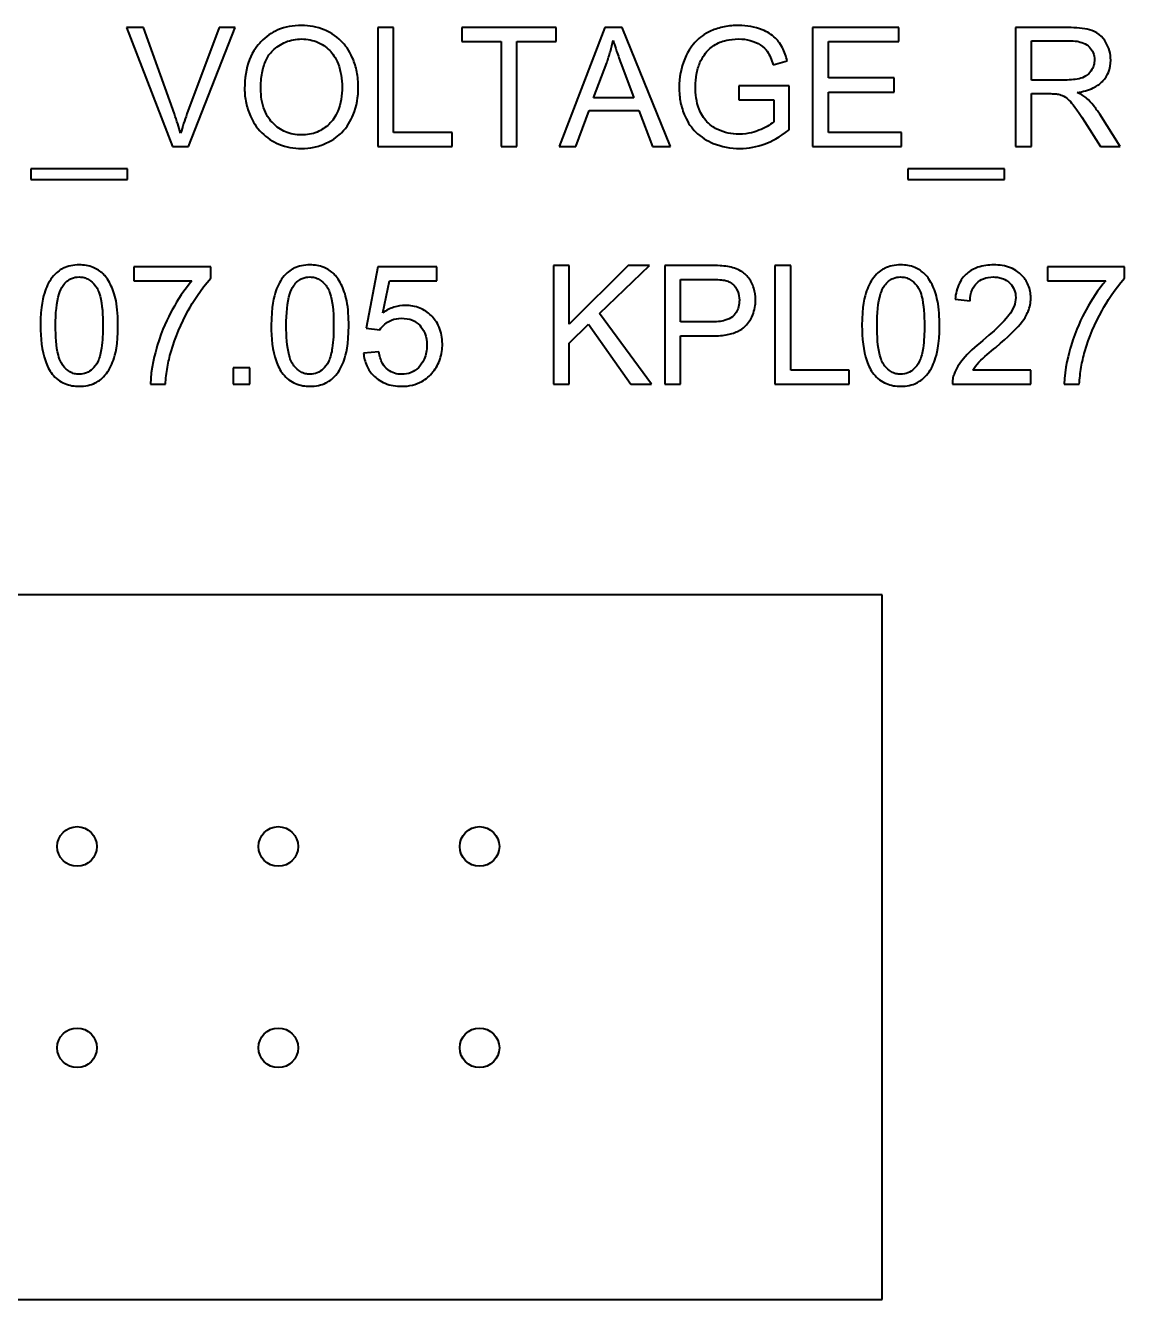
# Model space of a CAD drawing. Header units: millimetres. Extents: x 0 to 5945, y 0 to 4205.
# Drawn here: x 4331.36 to 4345.24, y 2997.53 to 3013.61 of the extents above; entities that cross this region are included whole.
import ezdxf

# ---------------------------------------------------------------- set-up
doc = ezdxf.new("R2010")
doc.units = ezdxf.units.MM
doc.header["$LTSCALE"] = 5
doc.layers.add('가시적인 것(ISO)', color=3, linetype='Continuous', lineweight=40)

msp = doc.modelspace()

# ---------------------------------------------------------------- linework, layer by layer
at = {"layer": '가시적인 것(ISO)'}
for p, q in [((4332.8546, 3013.5796), (4332.6397, 3013.5796)), ((4332.6397, 3013.5796), (4333.2193, 3012.0796)), ((4333.2445, 3012.49), (4332.8546, 3013.5796)), ((4333.8093, 3013.5796), (4333.4034, 3012.49)), ((4333.424, 3012.0796), (4334.0116, 3013.5796)), ((4334.0116, 3013.5796), (4333.8093, 3013.5796)), ((4336.0113, 3013.5796), (4335.8123, 3013.5796)), ((4335.8123, 3013.5796), (4335.8123, 3012.0796)), ((4336.0113, 3012.2568), (4336.0113, 3013.5796)), ((4338.0623, 3013.5796), (4336.8733, 3013.5796)), ((4336.8733, 3013.5796), (4336.8733, 3013.4024)), ((4338.0623, 3013.4024), (4338.0623, 3013.5796)), ((4338.6786, 3013.5796), (4338.1023, 3012.0796)), ((4338.8935, 3013.5796), (4338.6786, 3013.5796)), ((4339.5063, 3012.0796), (4338.8935, 3013.5796)), ((4342.3851, 3013.5796), (4341.299, 3013.5796)), ((4341.299, 3013.5796), (4341.299, 3012.0796)), ((4342.3851, 3013.4024), (4342.3851, 3013.5796)), ((4344.5265, 3013.5796), (4343.8611, 3013.5796)), ((4343.8611, 3013.5796), (4343.8611, 3012.0796)), ((4336.8733, 3013.4024), (4337.3672, 3013.4024)), ((4337.3672, 3013.4024), (4337.3672, 3012.0796)), ((4337.5661, 3012.0796), (4337.5661, 3013.4024)), ((4337.5661, 3013.4024), (4338.0623, 3013.4024)), ((4341.4979, 3012.9439), (4341.4979, 3013.4024)), ((4341.4979, 3013.4024), (4342.3851, 3013.4024)), ((4344.06, 3012.9176), (4344.06, 3013.4138)), ((4344.06, 3013.4138), (4344.5345, 3013.4138)), ((4338.5345, 3012.6947), (4338.7003, 3013.1348)), ((4338.8866, 3013.1108), (4339.0444, 3012.6947)), ((4340.8005, 3013.1108), (4340.9789, 3013.16)), ((4342.3291, 3012.9439), (4341.4979, 3012.9439)), ((4342.3291, 3012.7667), (4342.3291, 3012.9439)), ((4344.4865, 3012.9176), (4344.06, 3012.9176)), ((4341.0017, 3012.8444), (4340.3672, 3012.8444)), ((4340.3672, 3012.8444), (4340.3672, 3012.6672)), ((4341.0017, 3012.2888), (4341.0017, 3012.8444)), ((4341.4979, 3012.2568), (4341.4979, 3012.7667)), ((4341.4979, 3012.7667), (4342.3291, 3012.7667)), ((4344.06, 3012.0796), (4344.06, 3012.7461)), ((4344.06, 3012.7461), (4344.2898, 3012.7461)), ((4339.0444, 3012.6947), (4338.5345, 3012.6947)), ((4340.3672, 3012.6672), (4340.8074, 3012.6672)), ((4340.8074, 3012.6672), (4340.8074, 3012.3894)), ((4338.3127, 3012.0796), (4338.4773, 3012.5335)), ((4338.4773, 3012.5335), (4339.1061, 3012.5335)), ((4339.1061, 3012.5335), (4339.2799, 3012.0796)), ((4345.1816, 3012.0796), (4344.9221, 3012.4877)), ((4336.7498, 3012.2568), (4336.0113, 3012.2568)), ((4336.7498, 3012.0796), (4336.7498, 3012.2568)), ((4342.4194, 3012.2568), (4341.4979, 3012.2568)), ((4342.4194, 3012.0796), (4342.4194, 3012.2568)), ((4344.7346, 3012.3917), (4344.9335, 3012.0796)), ((4333.2193, 3012.0796), (4333.424, 3012.0796)), ((4335.8123, 3012.0796), (4336.7498, 3012.0796)), ((4337.3672, 3012.0796), (4337.5661, 3012.0796)), ((4338.1023, 3012.0796), (4338.3127, 3012.0796)), ((4339.2799, 3012.0796), (4339.5063, 3012.0796)), ((4341.299, 3012.0796), (4342.4194, 3012.0796)), ((4343.8611, 3012.0796), (4344.06, 3012.0796)), ((4344.9335, 3012.0796), (4345.1816, 3012.0796)), ((4332.6545, 3011.796), (4331.4335, 3011.796)), ((4331.4335, 3011.796), (4331.4335, 3011.6634)), ((4332.6545, 3011.6634), (4332.6545, 3011.796)), ((4343.7205, 3011.796), (4342.4994, 3011.796)), ((4342.4994, 3011.796), (4342.4994, 3011.6634)), ((4343.7205, 3011.6634), (4343.7205, 3011.796)), ((4331.4335, 3011.6634), (4332.6545, 3011.6634)), ((4342.4994, 3011.6634), (4343.7205, 3011.6634)), ((4333.7029, 3010.5601), (4332.7323, 3010.5601)), ((4332.7323, 3010.5601), (4332.7323, 3010.3829)), ((4333.7029, 3010.4172), (4333.7029, 3010.5601)), ((4335.81, 3010.5601), (4335.6648, 3009.7896)), ((4336.5555, 3010.5601), (4335.81, 3010.5601)), ((4336.5555, 3010.3841), (4336.5555, 3010.5601)), ((4338.2258, 3010.5796), (4338.0269, 3010.5796)), ((4338.0269, 3010.5796), (4338.0269, 3009.0796)), ((4338.9712, 3010.5796), (4338.2258, 3009.8364)), ((4338.2258, 3009.8364), (4338.2258, 3010.5796)), ((4338.6111, 3009.9713), (4339.2399, 3010.5796)), ((4339.2399, 3010.5796), (4338.9712, 3010.5796)), ((4339.9991, 3010.5796), (4339.4331, 3010.5796)), ((4339.4331, 3010.5796), (4339.4331, 3009.0796)), ((4341.0223, 3010.5796), (4340.8234, 3010.5796)), ((4340.8234, 3010.5796), (4340.8234, 3009.0796)), ((4341.0223, 3009.2568), (4341.0223, 3010.5796)), ((4345.2353, 3010.5601), (4344.2647, 3010.5601)), ((4344.2647, 3010.5601), (4344.2647, 3010.3829)), ((4345.2353, 3010.4172), (4345.2353, 3010.5601)), ((4332.7323, 3010.3829), (4333.4663, 3010.3829)), ((4335.8763, 3009.9816), (4335.9575, 3010.3841)), ((4335.9575, 3010.3841), (4336.5555, 3010.3841)), ((4339.6321, 3009.8662), (4339.6321, 3010.4024)), ((4339.6321, 3010.4024), (4340.0162, 3010.4024)), ((4344.2647, 3010.3829), (4344.9987, 3010.3829)), ((4343.0974, 3010.152), (4343.2872, 3010.1326)), ((4338.2258, 3009.5998), (4338.4716, 3009.8376)), ((4338.4716, 3009.8376), (4339.0055, 3009.0796)), ((4339.2673, 3009.0796), (4338.6111, 3009.9713)), ((4340.0196, 3009.8662), (4339.6321, 3009.8662)), ((4335.6648, 3009.7896), (4335.8375, 3009.7667)), ((4339.6321, 3009.689), (4340.0173, 3009.689)), ((4339.6321, 3009.0796), (4339.6321, 3009.689)), ((4338.2258, 3009.0796), (4338.2258, 3009.5998)), ((4335.8249, 3009.4889), (4335.6317, 3009.4729)), ((4334.1968, 3009.2888), (4333.9876, 3009.2888)), ((4333.9876, 3009.2888), (4333.9876, 3009.0796)), ((4334.1968, 3009.0796), (4334.1968, 3009.2888)), ((4341.7609, 3009.2568), (4341.0223, 3009.2568)), ((4341.7609, 3009.0796), (4341.7609, 3009.2568)), ((4344.0543, 3009.2568), (4343.3192, 3009.2568)), ((4344.0543, 3009.0796), (4344.0543, 3009.2568)), ((4332.9415, 3009.0796), (4333.1313, 3009.0796)), ((4333.9876, 3009.0796), (4334.1968, 3009.0796)), ((4338.0269, 3009.0796), (4338.2258, 3009.0796)), ((4339.0055, 3009.0796), (4339.2673, 3009.0796)), ((4339.4331, 3009.0796), (4339.6321, 3009.0796)), ((4340.8234, 3009.0796), (4341.7609, 3009.0796)), ((4343.0631, 3009.0796), (4344.0543, 3009.0796)), ((4344.4739, 3009.0796), (4344.6637, 3009.0796)), ((4342.1758, 3006.4246), (4316.5218, 3006.4246)), ((4342.1758, 2997.5346), (4342.1758, 3006.4246)), ((4316.5218, 2997.5346), (4342.1758, 2997.5346))]:
    msp.add_line(p, q, dxfattribs=at)
for centre in [(4332.0158, 3003.2496), (4334.5558, 3003.2496), (4337.0958, 3003.2496), (4332.0158, 3000.7096), (4334.5558, 3000.7096), (4337.0958, 3000.7096)]:
    msp.add_circle(centre, 0.2499, dxfattribs=at)
for points, knots in [([(4334.8485, 3013.6059), (4334.796, 3013.6059), (4334.7436, 3013.6015), (4334.6436, 3013.5824), (4334.5965, 3013.5685), (4334.4698, 3013.5144), (4334.3987, 3013.4644), (4334.2961, 3013.3589), (4334.2367, 3013.2878), (4334.147, 3013.0596), (4334.1305, 3012.9339), (4334.1305, 3012.8101)], [-0.19143466, -0.19143466, -0.19143466, -0.19143466, -0.15889809, -0.15889809, -0.12834058, -0.12834058, -0.07348679, -0.07348679, -0.03714084, -0.03714084, 0, 0, 0, 0]), ([(4335.5654, 3012.8273), (4335.5654, 3012.8923), (4335.5599, 3012.9573), (4335.5358, 3013.0811), (4335.5182, 3013.1393), (4335.4493, 3013.2978), (4335.3956, 3013.3628), (4335.2733, 3013.4864), (4335.1867, 3013.5294), (4335.0435, 3013.589), (4334.9474, 3013.6059), (4334.8485, 3013.6059)], [-0.064805132, -0.064805132, -0.064805132, -0.064805132, -0.059813218, -0.059813218, -0.055125454, -0.055125454, -0.046553542, -0.046553542, -0.029657398, -0.029657398, 0, 0, 0, 0]), ([(4340.3661, 3013.6059), (4340.3044, 3013.6059), (4340.2429, 3013.6007), (4340.1258, 3013.5776), (4340.0708, 3013.5607), (4339.9316, 3013.499), (4339.8724, 3013.4527), (4339.7838, 3013.3631), (4339.7311, 3013.2946), (4339.6375, 3013.0706), (4339.6149, 3012.9488), (4339.6149, 3012.8227)], [-0.14721235, -0.14721235, -0.14721235, -0.14721235, -0.12577569, -0.12577569, -0.10570776, -0.10570776, -0.07281635, -0.07281635, -0.03782908, -0.03782908, 0, 0, 0, 0]), ([(4340.9789, 3013.16), (4340.9644, 3013.2165), (4340.9448, 3013.2729), (4340.8855, 3013.3871), (4340.8519, 3013.4248), (4340.7816, 3013.4931), (4340.7244, 3013.5271), (4340.5685, 3013.5903), (4340.4679, 3013.6059), (4340.3661, 3013.6059)], [-0.067842558, -0.067842558, -0.067842558, -0.067842558, -0.059986485, -0.059986485, -0.050508001, -0.050508001, -0.030565171, -0.030565171, 0, 0, 0, 0]), ([(4345.0604, 3013.1703), (4345.0604, 3013.2098), (4345.0556, 3013.2487), (4345.0351, 3013.3243), (4345.0199, 3013.3597), (4344.983, 3013.4213), (4344.9565, 3013.4585), (4344.8732, 3013.5244), (4344.8303, 3013.541), (4344.7176, 3013.573), (4344.6201, 3013.5796), (4344.5265, 3013.5796)], [-0.082554785, -0.082554785, -0.082554785, -0.082554785, -0.067756942, -0.067756942, -0.053186986, -0.053186986, -0.040859191, -0.040859191, -0.028070578, -0.028070578, 0, 0, 0, 0]), ([(4334.3352, 3012.8079), (4334.3352, 3012.875), (4334.3397, 3012.9442), (4334.3618, 3013.0652), (4334.3775, 3013.12), (4334.4227, 3013.2148), (4334.4502, 3013.2552), (4334.5321, 3013.3342), (4334.5875, 3013.3718), (4334.7118, 3013.4235), (4334.7797, 3013.4355), (4334.8497, 3013.4355)], [-0.092052934, -0.092052934, -0.092052934, -0.092052934, -0.071879861, -0.071879861, -0.055129058, -0.055129058, -0.040392514, -0.040392514, -0.020979978, -0.020979978, 0, 0, 0, 0]), ([(4334.8497, 3013.4355), (4334.8864, 3013.4355), (4334.9229, 3013.4321), (4334.9937, 3013.4174), (4335.0273, 3013.4065), (4335.1023, 3013.3725), (4335.1556, 3013.3411), (4335.2386, 3013.2551), (4335.2787, 3013.2025), (4335.347, 3013.0291), (4335.3607, 3012.929), (4335.3607, 3012.8296)], [-0.15161363, -0.15161363, -0.15161363, -0.15161363, -0.12207907, -0.12207907, -0.09353157, -0.09353157, -0.05586867, -0.05586867, -0.02982063, -0.02982063, 0, 0, 0, 0]), ([(4338.7003, 3013.1348), (4338.7173, 3013.182), (4338.7326, 3013.2298), (4338.7597, 3013.3255), (4338.7715, 3013.3735), (4338.7814, 3013.4218)], [-0.029857862, -0.029857862, -0.029857862, -0.029857862, -0.014809288, -0.014809288, 0, 0, 0, 0]), ([(4338.7814, 3013.4218), (4338.7943, 3013.3763), (4338.8098, 3013.3282), (4338.8442, 3013.2263), (4338.8656, 3013.1673), (4338.8866, 3013.1108)], [-0.032235987, -0.032235987, -0.032235987, -0.032235987, -0.018074124, -0.018074124, 0, 0, 0, 0]), ([(4339.8767, 3013.1371), (4339.9101, 3013.215), (4339.9559, 3013.2703), (4340.0268, 3013.3412), (4340.0766, 3013.3714), (4340.1663, 3013.4088), (4340.2406, 3013.4355), (4340.3672, 3013.4355)], [-0.13493773, -0.13493773, -0.13493773, -0.13493773, -0.09396152, -0.09396152, -0.03797361, -0.03797361, 0, 0, 0, 0]), ([(4340.3672, 3013.4355), (4340.4163, 3013.4355), (4340.465, 3013.43), (4340.563, 3013.4035), (4340.6048, 3013.3834), (4340.6833, 3013.3337), (4340.7089, 3013.3022), (4340.7574, 3013.2327), (4340.7819, 3013.1728), (4340.8005, 3013.1108)], [-0.03972874, -0.03972874, -0.03972874, -0.03972874, -0.034245701, -0.034245701, -0.028384178, -0.028384178, -0.019408776, -0.019408776, 0, 0, 0, 0]), ([(4344.5345, 3013.4138), (4344.568, 3013.4138), (4344.6025, 3013.4117), (4344.6633, 3013.4016), (4344.6911, 3013.3944), (4344.7469, 3013.3707), (4344.7708, 3013.3542), (4344.8119, 3013.312), (4344.8276, 3013.2888), (4344.8506, 3013.2332), (4344.8558, 3013.2021), (4344.8558, 3013.1703)], [-0.044529044, -0.044529044, -0.044529044, -0.044529044, -0.035100792, -0.035100792, -0.027223574, -0.027223574, -0.018065146, -0.018065146, -0.009540984, -0.009540984, 0, 0, 0, 0]), ([(4339.8196, 3012.8353), (4339.8196, 3012.8879), (4339.8241, 3012.9402), (4339.8433, 3013.0418), (4339.8575, 3013.0902), (4339.8767, 3013.1371)], [-0.030997459, -0.030997459, -0.030997459, -0.030997459, -0.015215266, -0.015215266, 0, 0, 0, 0]), ([(4344.8558, 3013.1703), (4344.8558, 3013.1493), (4344.8532, 3013.1287), (4344.8426, 3013.0881), (4344.8347, 3013.0687), (4344.8073, 3013.0197), (4344.7882, 3012.9998), (4344.7406, 3012.9609), (4344.7077, 3012.9478), (4344.6265, 3012.9229), (4344.5553, 3012.9176), (4344.4865, 3012.9176)], [-0.040242655, -0.040242655, -0.040242655, -0.040242655, -0.037314167, -0.037314167, -0.034373453, -0.034373453, -0.029455851, -0.029455851, -0.020655215, -0.020655215, 0, 0, 0, 0]), ([(4344.6385, 3012.7621), (4344.7072, 3012.7716), (4344.7777, 3012.7886), (4344.8822, 3012.8383), (4344.9206, 3012.8639), (4344.9741, 3012.9185), (4345.0073, 3012.9567), (4345.0517, 3013.0641), (4345.0604, 3013.1166), (4345.0604, 3013.1703)], [-0.10714134, -0.10714134, -0.10714134, -0.10714134, -0.06378522, -0.06378522, -0.03487676, -0.03487676, -0.01609894, -0.01609894, 0, 0, 0, 0]), ([(4334.1305, 3012.8101), (4334.1305, 3012.7497), (4334.1365, 3012.6899), (4334.1615, 3012.5721), (4334.1802, 3012.5154), (4334.232, 3012.3995), (4334.2745, 3012.3233), (4334.4093, 3012.1906), (4334.4834, 3012.1417), (4334.6542, 3012.0709), (4334.7501, 3012.0544), (4334.8485, 3012.0544)], [-0.14192818, -0.14192818, -0.14192818, -0.14192818, -0.11405002, -0.11405002, -0.08635519, -0.08635519, -0.05547227, -0.05547227, -0.02951929, -0.02951929, 0, 0, 0, 0]), ([(4334.8474, 3012.2248), (4334.8119, 3012.2248), (4334.7766, 3012.2278), (4334.7087, 3012.2409), (4334.6766, 3012.2505), (4334.5863, 3012.289), (4334.5345, 3012.3258), (4334.4572, 3012.405), (4334.4134, 3012.458), (4334.3475, 3012.625), (4334.3352, 3012.717), (4334.3352, 3012.8079)], [-0.13049479, -0.13049479, -0.13049479, -0.13049479, -0.1101568, -0.1101568, -0.09082187, -0.09082187, -0.05382285, -0.05382285, -0.02726036, -0.02726036, 0, 0, 0, 0]), ([(4335.3607, 3012.8296), (4335.3607, 3012.7263), (4335.347, 3012.6197), (4335.2775, 3012.4552), (4335.239, 3012.4032), (4335.1524, 3012.3188), (4335.1029, 3012.2852), (4334.9833, 3012.2358), (4334.916, 3012.2248), (4334.8474, 3012.2248)], [-0.08165834, -0.08165834, -0.08165834, -0.08165834, -0.056858224, -0.056858224, -0.038828354, -0.038828354, -0.020596198, -0.020596198, 0, 0, 0, 0]), ([(4334.8485, 3012.0544), (4334.9018, 3012.0544), (4334.9547, 3012.0597), (4335.0584, 3012.0815), (4335.1082, 3012.0978), (4335.2591, 3012.1653), (4335.3213, 3012.2205), (4335.4245, 3012.3241), (4335.4702, 3012.4053), (4335.5461, 3012.5893), (4335.5654, 3012.7071), (4335.5654, 3012.8273)], [-0.080528144, -0.080528144, -0.080528144, -0.080528144, -0.075447995, -0.075447995, -0.070426102, -0.070426102, -0.059696953, -0.059696953, -0.036044141, -0.036044141, 0, 0, 0, 0]), ([(4339.6149, 3012.8227), (4339.6149, 3012.7597), (4339.6205, 3012.6971), (4339.6449, 3012.5764), (4339.6628, 3012.5193), (4339.7267, 3012.3755), (4339.774, 3012.3123), (4339.8909, 3012.1954), (4339.9698, 3012.1499), (4340.1521, 3012.0741), (4340.2649, 3012.0544), (4340.3809, 3012.0544)], [-0.097650624, -0.097650624, -0.097650624, -0.097650624, -0.086665002, -0.086665002, -0.076173329, -0.076173329, -0.059229411, -0.059229411, -0.034793682, -0.034793682, 0, 0, 0, 0]), ([(4340.3695, 3012.2339), (4340.3233, 3012.2339), (4340.2776, 3012.2387), (4340.1875, 3012.2587), (4340.1442, 3012.2736), (4340.0676, 3012.3094), (4340.0154, 3012.3376), (4339.9211, 3012.437), (4339.8884, 3012.4922), (4339.8314, 3012.6413), (4339.8196, 3012.7398), (4339.8196, 3012.8353)], [-0.12211164, -0.12211164, -0.12211164, -0.12211164, -0.0958701, -0.0958701, -0.06970771, -0.06970771, -0.04783715, -0.04783715, -0.02864602, -0.02864602, 0, 0, 0, 0]), ([(4344.2898, 3012.7461), (4344.3111, 3012.7461), (4344.3346, 3012.7457), (4344.3698, 3012.7435), (4344.3869, 3012.742), (4344.4007, 3012.7393)], [-0.010708453, -0.010708453, -0.010708453, -0.010708453, -0.00424469, -0.00424469, 0, 0, 0, 0]), ([(4344.4007, 3012.7393), (4344.4245, 3012.7333), (4344.4472, 3012.724), (4344.4972, 3012.6964), (4344.518, 3012.6794), (4344.5717, 3012.6258), (4344.624, 3012.5634), (4344.7346, 3012.3917)], [-0.1274947, -0.1274947, -0.1274947, -0.1274947, -0.09903411, -0.09903411, -0.06125337, -0.06125337, 0, 0, 0, 0]), ([(4344.7574, 3012.6878), (4344.7421, 3012.7014), (4344.7245, 3012.7138), (4344.6853, 3012.7383), (4344.6617, 3012.7509), (4344.6385, 3012.7621)], [-0.01385098, -0.01385098, -0.01385098, -0.01385098, -0.007715528, -0.007715528, 0, 0, 0, 0]), ([(4344.9221, 3012.4877), (4344.8975, 3012.5257), (4344.8708, 3012.5628), (4344.8159, 3012.6296), (4344.7877, 3012.6599), (4344.7574, 3012.6878)], [-0.025939873, -0.025939873, -0.025939873, -0.025939873, -0.012351476, -0.012351476, 0, 0, 0, 0]), ([(4333.3234, 3012.2454), (4333.3123, 3012.285), (4333.3003, 3012.3245), (4333.274, 3012.406), (4333.2595, 3012.4482), (4333.2445, 3012.49)], [-0.025666348, -0.025666348, -0.025666348, -0.025666348, -0.01332849, -0.01332849, 0, 0, 0, 0]), ([(4333.4034, 3012.49), (4333.3883, 3012.4495), (4333.374, 3012.4088), (4333.3473, 3012.3272), (4333.3349, 3012.2864), (4333.3234, 3012.2454)], [-0.025752053, -0.025752053, -0.025752053, -0.025752053, -0.012787337, -0.012787337, 0, 0, 0, 0]), ([(4340.8074, 3012.3894), (4340.7614, 3012.3485), (4340.6954, 3012.3135), (4340.5831, 3012.2681), (4340.4931, 3012.2339), (4340.3695, 3012.2339)], [-0.10828226, -0.10828226, -0.10828226, -0.10828226, -0.03709685, -0.03709685, 0, 0, 0, 0]), ([(4340.3809, 3012.0544), (4340.4908, 3012.0544), (4340.5971, 3012.0744), (4340.7797, 3012.1435), (4340.883, 3012.1942), (4341.0017, 3012.2888)], [-0.10416444, -0.10416444, -0.10416444, -0.10416444, -0.04552945, -0.04552945, 0, 0, 0, 0]), ([(4332.044, 3010.5853), (4332.0077, 3010.5853), (4331.9714, 3010.5821), (4331.9032, 3010.5677), (4331.8717, 3010.5572), (4331.8161, 3010.5299), (4331.7685, 3010.503), (4331.6715, 3010.3926), (4331.6373, 3010.3269), (4331.589, 3010.1899), (4331.5547, 3010.0625), (4331.5547, 3009.8193)], [-0.40341946, -0.40341946, -0.40341946, -0.40341946, -0.30865848, -0.30865848, -0.22151212, -0.22151212, -0.14693187, -0.14693187, -0.07295236, -0.07295236, 0, 0, 0, 0]), ([(4332.5322, 3009.8193), (4332.5322, 3009.9188), (4332.5272, 3010.0348), (4332.4914, 3010.215), (4332.4648, 3010.2862), (4332.4039, 3010.4085), (4332.3689, 3010.4482), (4332.3093, 3010.5064), (4332.2672, 3010.534), (4332.1645, 3010.576), (4332.1046, 3010.5853), (4332.044, 3010.5853)], [-0.059545759, -0.059545759, -0.059545759, -0.059545759, -0.050566091, -0.050566091, -0.043066032, -0.043066032, -0.033270124, -0.033270124, -0.018181704, -0.018181704, 0, 0, 0, 0]), ([(4334.956, 3010.5853), (4334.9197, 3010.5853), (4334.8833, 3010.5821), (4334.8152, 3010.5677), (4334.7836, 3010.5572), (4334.728, 3010.5299), (4334.6805, 3010.503), (4334.5835, 3010.3926), (4334.5493, 3010.3269), (4334.501, 3010.1899), (4334.4667, 3010.0625), (4334.4667, 3009.8193)], [-0.40341946, -0.40341946, -0.40341946, -0.40341946, -0.30865848, -0.30865848, -0.22151212, -0.22151212, -0.14693187, -0.14693187, -0.07295236, -0.07295236, 0, 0, 0, 0]), ([(4335.4442, 3009.8193), (4335.4442, 3009.9188), (4335.4391, 3010.0348), (4335.4034, 3010.215), (4335.3768, 3010.2862), (4335.3158, 3010.4085), (4335.2809, 3010.4482), (4335.2213, 3010.5064), (4335.1792, 3010.534), (4335.0765, 3010.576), (4335.0166, 3010.5853), (4334.956, 3010.5853)], [-0.059545759, -0.059545759, -0.059545759, -0.059545759, -0.050566091, -0.050566091, -0.043066032, -0.043066032, -0.033270124, -0.033270124, -0.018181704, -0.018181704, 0, 0, 0, 0]), ([(4340.2277, 3010.5647), (4340.197, 3010.5705), (4340.1622, 3010.5738), (4340.0881, 3010.5787), (4340.0421, 3010.5796), (4339.9991, 3010.5796)], [-0.0222298, -0.0222298, -0.0222298, -0.0222298, -0.012908338, -0.012908338, 0, 0, 0, 0]), ([(4340.5787, 3010.1451), (4340.5787, 3010.1951), (4340.5719, 3010.2442), (4340.5394, 3010.3454), (4340.5144, 3010.3877), (4340.4593, 3010.4622), (4340.4233, 3010.4897), (4340.3426, 3010.5378), (4340.2854, 3010.5552), (4340.2277, 3010.5647)], [-0.040941583, -0.040941583, -0.040941583, -0.040941583, -0.034935446, -0.034935446, -0.028164861, -0.028164861, -0.017542398, -0.017542398, 0, 0, 0, 0]), ([(4342.4114, 3010.5853), (4342.3751, 3010.5853), (4342.3388, 3010.5821), (4342.2706, 3010.5677), (4342.239, 3010.5572), (4342.1834, 3010.5299), (4342.1359, 3010.503), (4342.0389, 3010.3926), (4342.0047, 3010.3269), (4341.9564, 3010.1899), (4341.9221, 3010.0625), (4341.9221, 3009.8193)], [-0.40341946, -0.40341946, -0.40341946, -0.40341946, -0.30865848, -0.30865848, -0.22151212, -0.22151212, -0.14693187, -0.14693187, -0.07295236, -0.07295236, 0, 0, 0, 0]), ([(4342.8996, 3009.8193), (4342.8996, 3009.9188), (4342.8946, 3010.0348), (4342.8588, 3010.215), (4342.8322, 3010.2862), (4342.7713, 3010.4085), (4342.7363, 3010.4482), (4342.6767, 3010.5064), (4342.6346, 3010.534), (4342.5319, 3010.576), (4342.472, 3010.5853), (4342.4114, 3010.5853)], [-0.059545759, -0.059545759, -0.059545759, -0.059545759, -0.050566091, -0.050566091, -0.043066032, -0.043066032, -0.033270124, -0.033270124, -0.018181704, -0.018181704, 0, 0, 0, 0]), ([(4343.5844, 3010.5853), (4343.5173, 3010.5853), (4343.4494, 3010.5771), (4343.335, 3010.538), (4343.2885, 3010.5126), (4343.2183, 3010.4528), (4343.1818, 3010.4144), (4343.1199, 3010.2923), (4343.1038, 3010.2222), (4343.0974, 3010.152)], [-0.1036663, -0.1036663, -0.1036663, -0.1036663, -0.06889573, -0.06889573, -0.0410421, -0.0410421, -0.02115265, -0.02115265, 0, 0, 0, 0]), ([(4344.052, 3010.1691), (4344.052, 3010.2251), (4344.0426, 3010.2797), (4344.0001, 3010.3805), (4343.9697, 3010.4233), (4343.9059, 3010.4859), (4343.8631, 3010.522), (4343.7289, 3010.5754), (4343.6564, 3010.5853), (4343.5844, 3010.5853)], [-0.10918025, -0.10918025, -0.10918025, -0.10918025, -0.07542463, -0.07542463, -0.04328771, -0.04328771, -0.02158608, -0.02158608, 0, 0, 0, 0]), ([(4331.7445, 3009.8193), (4331.7445, 3009.9698), (4331.7562, 3010.1119), (4331.8014, 3010.2558), (4331.8173, 3010.2938), (4331.8394, 3010.3258)], [-0.045318989, -0.045318989, -0.045318989, -0.045318989, -0.011663929, -0.011663929, 0, 0, 0, 0]), ([(4331.8394, 3010.3258), (4331.8535, 3010.3458), (4331.8697, 3010.3643), (4331.9062, 3010.3947), (4331.9256, 3010.4066), (4331.977, 3010.4279), (4332.009, 3010.4332), (4332.0417, 3010.4332)], [-0.024065032, -0.024065032, -0.024065032, -0.024065032, -0.016707511, -0.016707511, -0.009820069, -0.009820069, 0, 0, 0, 0]), ([(4332.0417, 3010.4332), (4332.0627, 3010.4332), (4332.0835, 3010.4308), (4332.1238, 3010.4202), (4332.1427, 3010.4124), (4332.1943, 3010.3827), (4332.2226, 3010.3555), (4332.2646, 3010.301), (4332.2876, 3010.2656), (4332.3346, 3010.0867), (4332.3424, 3009.9486), (4332.3424, 3009.8193)], [-0.13777413, -0.13777413, -0.13777413, -0.13777413, -0.11896251, -0.11896251, -0.10048676, -0.10048676, -0.06559791, -0.06559791, -0.03879186, -0.03879186, 0, 0, 0, 0]), ([(4333.4663, 3010.3829), (4333.3698, 3010.2731), (4333.2872, 3010.1467), (4333.1632, 3009.9205), (4333.0876, 3009.7685), (4333.0019, 3009.4789), (4332.9452, 3009.2689), (4332.9415, 3009.0796)], [-0.34889948, -0.34889948, -0.34889948, -0.34889948, -0.18345852, -0.18345852, -0.05681106, -0.05681106, 0, 0, 0, 0]), ([(4333.2022, 3009.4923), (4333.2543, 3009.6736), (4333.3277, 3009.8465), (4333.4758, 3010.1126), (4333.5754, 3010.2805), (4333.7029, 3010.4172)], [-0.14737949, -0.14737949, -0.14737949, -0.14737949, -0.05607539, -0.05607539, 0, 0, 0, 0]), ([(4334.6564, 3009.8193), (4334.6564, 3009.9698), (4334.6682, 3010.1119), (4334.7133, 3010.2558), (4334.7292, 3010.2938), (4334.7513, 3010.3258)], [-0.045318989, -0.045318989, -0.045318989, -0.045318989, -0.011663929, -0.011663929, 0, 0, 0, 0]), ([(4334.7513, 3010.3258), (4334.7654, 3010.3458), (4334.7817, 3010.3643), (4334.8182, 3010.3947), (4334.8375, 3010.4066), (4334.889, 3010.4279), (4334.921, 3010.4332), (4334.9537, 3010.4332)], [-0.024065032, -0.024065032, -0.024065032, -0.024065032, -0.016707511, -0.016707511, -0.009820069, -0.009820069, 0, 0, 0, 0]), ([(4334.9537, 3010.4332), (4334.9747, 3010.4332), (4334.9955, 3010.4308), (4335.0357, 3010.4202), (4335.0546, 3010.4124), (4335.1063, 3010.3827), (4335.1345, 3010.3555), (4335.1766, 3010.301), (4335.1996, 3010.2656), (4335.2466, 3010.0867), (4335.2544, 3009.9486), (4335.2544, 3009.8193)], [-0.13777413, -0.13777413, -0.13777413, -0.13777413, -0.11896251, -0.11896251, -0.10048676, -0.10048676, -0.06559791, -0.06559791, -0.03879186, -0.03879186, 0, 0, 0, 0]), ([(4340.0162, 3010.4024), (4340.0524, 3010.4024), (4340.0937, 3010.4016), (4340.1546, 3010.3971), (4340.1815, 3010.3941), (4340.2014, 3010.3886)], [-0.015295993, -0.015295993, -0.015295993, -0.015295993, -0.006187361, -0.006187361, 0, 0, 0, 0]), ([(4340.2014, 3010.3886), (4340.2202, 3010.3837), (4340.2381, 3010.3765), (4340.2716, 3010.3574), (4340.2866, 3010.3458), (4340.3127, 3010.3197), (4340.3363, 3010.2934), (4340.368, 3010.2161), (4340.3741, 3010.1781), (4340.3741, 3010.1394)], [-0.054228507, -0.054228507, -0.054228507, -0.054228507, -0.03954069, -0.03954069, -0.025049545, -0.025049545, -0.011595057, -0.011595057, 0, 0, 0, 0]), ([(4342.1119, 3009.8193), (4342.1119, 3009.9698), (4342.1236, 3010.1119), (4342.1688, 3010.2558), (4342.1846, 3010.2938), (4342.2068, 3010.3258)], [-0.045318989, -0.045318989, -0.045318989, -0.045318989, -0.011663929, -0.011663929, 0, 0, 0, 0]), ([(4342.2068, 3010.3258), (4342.2208, 3010.3458), (4342.2371, 3010.3643), (4342.2736, 3010.3947), (4342.2929, 3010.4066), (4342.3444, 3010.4279), (4342.3764, 3010.4332), (4342.4091, 3010.4332)], [-0.024065032, -0.024065032, -0.024065032, -0.024065032, -0.016707511, -0.016707511, -0.009820069, -0.009820069, 0, 0, 0, 0]), ([(4342.4091, 3010.4332), (4342.4301, 3010.4332), (4342.4509, 3010.4308), (4342.4911, 3010.4202), (4342.51, 3010.4124), (4342.5617, 3010.3827), (4342.5899, 3010.3555), (4342.632, 3010.301), (4342.655, 3010.2656), (4342.702, 3010.0867), (4342.7098, 3009.9486), (4342.7098, 3009.8193)], [-0.13777413, -0.13777413, -0.13777413, -0.13777413, -0.11896251, -0.11896251, -0.10048676, -0.10048676, -0.06559791, -0.06559791, -0.03879186, -0.03879186, 0, 0, 0, 0]), ([(4343.2872, 3010.1326), (4343.2875, 3010.1793), (4343.2945, 3010.2265), (4343.3293, 3010.3102), (4343.3516, 3010.3372), (4343.394, 3010.3792), (4343.4224, 3010.3979), (4343.4943, 3010.427), (4343.537, 3010.4332), (4343.5798, 3010.4332)], [-0.03879416, -0.03879416, -0.03879416, -0.03879416, -0.030765924, -0.030765924, -0.023250398, -0.023250398, -0.012854814, -0.012854814, 0, 0, 0, 0]), ([(4343.5798, 3010.4332), (4343.6025, 3010.4332), (4343.6252, 3010.4314), (4343.6681, 3010.4233), (4343.6881, 3010.4174), (4343.7309, 3010.3989), (4343.7616, 3010.3818), (4343.8139, 3010.3277), (4343.8313, 3010.3021), (4343.8565, 3010.2414), (4343.8622, 3010.208), (4343.8622, 3010.1737)], [-0.05529017, -0.05529017, -0.05529017, -0.05529017, -0.043646159, -0.043646159, -0.032866105, -0.032866105, -0.019707198, -0.019707198, -0.010284672, -0.010284672, 0, 0, 0, 0]), ([(4344.9987, 3010.3829), (4344.9022, 3010.2731), (4344.8196, 3010.1467), (4344.6956, 3009.9205), (4344.62, 3009.7685), (4344.5343, 3009.4789), (4344.4776, 3009.2689), (4344.4739, 3009.0796)], [-0.34889948, -0.34889948, -0.34889948, -0.34889948, -0.18345852, -0.18345852, -0.05681106, -0.05681106, 0, 0, 0, 0]), ([(4344.7346, 3009.4923), (4344.7867, 3009.6736), (4344.86, 3009.8465), (4345.0082, 3010.1126), (4345.1078, 3010.2805), (4345.2353, 3010.4172)], [-0.14737949, -0.14737949, -0.14737949, -0.14737949, -0.05607539, -0.05607539, 0, 0, 0, 0]), ([(4343.8622, 3010.1737), (4343.8622, 3010.1365), (4343.8542, 3010.1003), (4343.8251, 3010.0252), (4343.8022, 3009.9869), (4343.7449, 3009.9089), (4343.6707, 3009.8188), (4343.4472, 3009.6341)], [-0.21834257, -0.21834257, -0.21834257, -0.21834257, -0.15775832, -0.15775832, -0.08698032, -0.08698032, 0, 0, 0, 0]), ([(4343.6096, 3009.5449), (4343.7818, 3009.6913), (4343.8548, 3009.7661), (4343.9727, 3009.8981), (4344.0035, 3009.9622), (4344.0403, 3010.0533), (4344.052, 3010.1101), (4344.052, 3010.1691)], [-0.03516027, -0.03516027, -0.03516027, -0.03516027, -0.029476799, -0.029476799, -0.017698668, -0.017698668, 0, 0, 0, 0]), ([(4336.1599, 3010.0754), (4336.1102, 3010.0754), (4336.0618, 3010.0675), (4335.9652, 3010.0356), (4335.9191, 3010.0114), (4335.8763, 3009.9816)], [-0.030530543, -0.030530543, -0.030530543, -0.030530543, -0.015634569, -0.015634569, 0, 0, 0, 0]), ([(4336.6263, 3009.5895), (4336.6263, 3009.6267), (4336.6233, 3009.6639), (4336.6097, 3009.7346), (4336.5998, 3009.7679), (4336.5578, 3009.8657), (4336.5188, 3009.913), (4336.4425, 3009.9869), (4336.3957, 3010.0187), (4336.2844, 3010.0649), (4336.2229, 3010.0754), (4336.1599, 3010.0754)], [-0.0654617, -0.0654617, -0.0654617, -0.0654617, -0.05786669, -0.05786669, -0.050766451, -0.050766451, -0.03614286, -0.03614286, -0.018907159, -0.018907159, 0, 0, 0, 0]), ([(4340.0173, 3009.689), (4340.0799, 3009.689), (4340.1449, 3009.6928), (4340.2564, 3009.7122), (4340.3069, 3009.7259), (4340.3882, 3009.7639), (4340.4211, 3009.7853), (4340.466, 3009.8303), (4340.5112, 3009.8785), (4340.568, 3010.0158), (4340.5787, 3010.0797), (4340.5787, 3010.1451)], [-0.20034524, -0.20034524, -0.20034524, -0.20034524, -0.13628105, -0.13628105, -0.08457638, -0.08457638, -0.04457175, -0.04457175, -0.01961736, -0.01961736, 0, 0, 0, 0]), ([(4340.3741, 3010.1394), (4340.3741, 3010.111), (4340.3712, 3010.0825), (4340.3577, 3010.0303), (4340.348, 3010.0068), (4340.3175, 3009.959), (4340.2988, 3009.9417), (4340.2607, 3009.911), (4340.2291, 3009.897), (4340.1414, 3009.871), (4340.0775, 3009.8662), (4340.0196, 3009.8662)], [-0.039919641, -0.039919641, -0.039919641, -0.039919641, -0.035734547, -0.035734547, -0.031959953, -0.031959953, -0.027364628, -0.027364628, -0.01736149, -0.01736149, 0, 0, 0, 0]), ([(4335.8375, 3009.7667), (4335.8544, 3009.7935), (4335.8751, 3009.8171), (4335.9175, 3009.8526), (4335.9462, 3009.8733), (4336.0241, 3009.9057), (4336.0668, 3009.913), (4336.1107, 3009.913)], [-0.041652306, -0.041652306, -0.041652306, -0.041652306, -0.02530786, -0.02530786, -0.013168817, -0.013168817, 0, 0, 0, 0]), ([(4336.1107, 3009.913), (4336.1576, 3009.913), (4336.204, 3009.9058), (4336.2828, 3009.8725), (4336.3139, 3009.8511), (4336.3604, 3009.8036), (4336.3856, 3009.7725), (4336.4236, 3009.677), (4336.4308, 3009.6245), (4336.4308, 3009.5723)], [-0.077207798, -0.077207798, -0.077207798, -0.077207798, -0.051727234, -0.051727234, -0.030803706, -0.030803706, -0.015645162, -0.015645162, 0, 0, 0, 0]), ([(4331.5547, 3009.8193), (4331.5547, 3009.6624), (4331.57, 3009.5048), (4331.6366, 3009.3149), (4331.6647, 3009.2578), (4331.7033, 3009.2088)], [-0.060399317, -0.060399317, -0.060399317, -0.060399317, -0.018739633, -0.018739633, 0, 0, 0, 0]), ([(4332.044, 3009.2053), (4332.0233, 3009.2053), (4332.0028, 3009.2078), (4331.963, 3009.2182), (4331.9443, 3009.226), (4331.8928, 3009.2556), (4331.8645, 3009.2829), (4331.8223, 3009.3376), (4331.7993, 3009.373), (4331.7523, 3009.5518), (4331.7445, 3009.69), (4331.7445, 3009.8193)], [-0.13691705, -0.13691705, -0.13691705, -0.13691705, -0.11846669, -0.11846669, -0.10030633, -0.10030633, -0.06559339, -0.06559339, -0.03879186, -0.03879186, 0, 0, 0, 0]), ([(4332.3424, 3009.8193), (4332.3424, 3009.7281), (4332.3385, 3009.6261), (4332.316, 3009.4781), (4332.3027, 3009.4206), (4332.2592, 3009.3231), (4332.2323, 3009.2947), (4332.1869, 3009.2519), (4332.1618, 3009.2347), (4332.105, 3009.2109), (4332.075, 3009.2053), (4332.044, 3009.2053)], [-0.05067209, -0.05067209, -0.05067209, -0.05067209, -0.036799343, -0.036799343, -0.027992848, -0.027992848, -0.018497355, -0.018497355, -0.009297563, -0.009297563, 0, 0, 0, 0]), ([(4332.044, 3009.0544), (4332.08, 3009.0544), (4332.1161, 3009.0576), (4332.1839, 3009.0721), (4332.2153, 3009.0826), (4332.2705, 3009.1098), (4332.3188, 3009.137), (4332.4162, 3009.2481), (4332.4502, 3009.3135), (4332.4988, 3009.4523), (4332.5322, 3009.5802), (4332.5322, 3009.8193)], [-0.39150952, -0.39150952, -0.39150952, -0.39150952, -0.29953638, -0.29953638, -0.21458643, -0.21458643, -0.14232911, -0.14232911, -0.07173324, -0.07173324, 0, 0, 0, 0]), ([(4334.4667, 3009.8193), (4334.4667, 3009.6624), (4334.482, 3009.5048), (4334.5485, 3009.3149), (4334.5766, 3009.2578), (4334.6153, 3009.2088)], [-0.060399317, -0.060399317, -0.060399317, -0.060399317, -0.018739633, -0.018739633, 0, 0, 0, 0]), ([(4334.956, 3009.2053), (4334.9353, 3009.2053), (4334.9148, 3009.2078), (4334.875, 3009.2182), (4334.8563, 3009.226), (4334.8048, 3009.2556), (4334.7765, 3009.2829), (4334.7343, 3009.3376), (4334.7113, 3009.373), (4334.6642, 3009.5518), (4334.6564, 3009.69), (4334.6564, 3009.8193)], [-0.13691705, -0.13691705, -0.13691705, -0.13691705, -0.11846669, -0.11846669, -0.10030633, -0.10030633, -0.06559339, -0.06559339, -0.03879186, -0.03879186, 0, 0, 0, 0]), ([(4334.956, 3009.0544), (4334.992, 3009.0544), (4335.0281, 3009.0576), (4335.0958, 3009.0721), (4335.1272, 3009.0826), (4335.1825, 3009.1098), (4335.2308, 3009.137), (4335.3281, 3009.2481), (4335.3621, 3009.3135), (4335.4108, 3009.4523), (4335.4442, 3009.5802), (4335.4442, 3009.8193)], [-0.39150952, -0.39150952, -0.39150952, -0.39150952, -0.29953638, -0.29953638, -0.21458643, -0.21458643, -0.14232911, -0.14232911, -0.07173324, -0.07173324, 0, 0, 0, 0]), ([(4335.2544, 3009.8193), (4335.2544, 3009.7281), (4335.2504, 3009.6261), (4335.228, 3009.4781), (4335.2147, 3009.4206), (4335.1712, 3009.3231), (4335.1442, 3009.2947), (4335.0989, 3009.2519), (4335.0738, 3009.2347), (4335.0169, 3009.2109), (4334.987, 3009.2053), (4334.956, 3009.2053)], [-0.05067209, -0.05067209, -0.05067209, -0.05067209, -0.036799343, -0.036799343, -0.027992848, -0.027992848, -0.018497355, -0.018497355, -0.009297563, -0.009297563, 0, 0, 0, 0]), ([(4341.9221, 3009.8193), (4341.9221, 3009.6624), (4341.9374, 3009.5048), (4342.0039, 3009.3149), (4342.032, 3009.2578), (4342.0707, 3009.2088)], [-0.060399317, -0.060399317, -0.060399317, -0.060399317, -0.018739633, -0.018739633, 0, 0, 0, 0]), ([(4342.4114, 3009.2053), (4342.3907, 3009.2053), (4342.3702, 3009.2078), (4342.3304, 3009.2182), (4342.3117, 3009.226), (4342.2602, 3009.2556), (4342.2319, 3009.2829), (4342.1897, 3009.3376), (4342.1667, 3009.373), (4342.1196, 3009.5518), (4342.1119, 3009.69), (4342.1119, 3009.8193)], [-0.13691705, -0.13691705, -0.13691705, -0.13691705, -0.11846669, -0.11846669, -0.10030633, -0.10030633, -0.06559339, -0.06559339, -0.03879186, -0.03879186, 0, 0, 0, 0]), ([(4342.7098, 3009.8193), (4342.7098, 3009.7281), (4342.7059, 3009.6261), (4342.6834, 3009.4781), (4342.6701, 3009.4206), (4342.6266, 3009.3231), (4342.5996, 3009.2947), (4342.5543, 3009.2519), (4342.5292, 3009.2347), (4342.4723, 3009.2109), (4342.4424, 3009.2053), (4342.4114, 3009.2053)], [-0.05067209, -0.05067209, -0.05067209, -0.05067209, -0.036799343, -0.036799343, -0.027992848, -0.027992848, -0.018497355, -0.018497355, -0.009297563, -0.009297563, 0, 0, 0, 0]), ([(4342.4114, 3009.0544), (4342.4474, 3009.0544), (4342.4835, 3009.0576), (4342.5512, 3009.0721), (4342.5827, 3009.0826), (4342.6379, 3009.1098), (4342.6862, 3009.137), (4342.7835, 3009.2481), (4342.8176, 3009.3135), (4342.8662, 3009.4523), (4342.8996, 3009.5802), (4342.8996, 3009.8193)], [-0.39150952, -0.39150952, -0.39150952, -0.39150952, -0.29953638, -0.29953638, -0.21458643, -0.21458643, -0.14232911, -0.14232911, -0.07173324, -0.07173324, 0, 0, 0, 0]), ([(4336.4308, 3009.5723), (4336.4308, 3009.5411), (4336.4284, 3009.5097), (4336.4174, 3009.4509), (4336.4094, 3009.4235), (4336.3756, 3009.3453), (4336.3461, 3009.3113), (4336.296, 3009.2631), (4336.2654, 3009.2422), (4336.1932, 3009.2122), (4336.1536, 3009.2053), (4336.113, 3009.2053)], [-0.043207735, -0.043207735, -0.043207735, -0.043207735, -0.037902891, -0.037902891, -0.033056126, -0.033056126, -0.023453656, -0.023453656, -0.012193133, -0.012193133, 0, 0, 0, 0]), ([(4336.5074, 3009.2362), (4336.5467, 3009.2852), (4336.5766, 3009.3393), (4336.6173, 3009.4604), (4336.6263, 3009.5245), (4336.6263, 3009.5895)], [-0.038328465, -0.038328465, -0.038328465, -0.038328465, -0.019496858, -0.019496858, 0, 0, 0, 0]), ([(4343.4472, 3009.6341), (4343.3505, 3009.5549), (4343.2612, 3009.4737), (4343.1509, 3009.341), (4343.1107, 3009.2774), (4343.0848, 3009.2076)], [-0.051779706, -0.051779706, -0.051779706, -0.051779706, -0.022338535, -0.022338535, 0, 0, 0, 0]), ([(4343.3192, 3009.2568), (4343.3412, 3009.2927), (4343.368, 3009.3261), (4343.4618, 3009.4257), (4343.5369, 3009.4843), (4343.6096, 3009.5449)], [-0.041037292, -0.041037292, -0.041037292, -0.041037292, -0.028388732, -0.028388732, 0, 0, 0, 0]), ([(4333.1313, 3009.0796), (4333.1361, 3009.1516), (4333.1442, 3009.2236), (4333.1679, 3009.3614), (4333.1829, 3009.4275), (4333.2022, 3009.4923)], [-0.041949912, -0.041949912, -0.041949912, -0.041949912, -0.020284292, -0.020284292, 0, 0, 0, 0]), ([(4335.6317, 3009.4729), (4335.637, 3009.4181), (4335.6496, 3009.3645), (4335.6935, 3009.2666), (4335.7227, 3009.2243), (4335.7884, 3009.1589), (4335.8342, 3009.1203), (4335.9708, 3009.065), (4336.0423, 3009.0544), (4336.1141, 3009.0544)], [-0.10416505, -0.10416505, -0.10416505, -0.10416505, -0.07337919, -0.07337919, -0.04419029, -0.04419029, -0.02155046, -0.02155046, 0, 0, 0, 0]), ([(4336.113, 3009.2053), (4336.0817, 3009.2053), (4336.0508, 3009.2096), (4335.9924, 3009.2287), (4335.9661, 3009.2427), (4335.9083, 3009.2874), (4335.8869, 3009.3165), (4335.8469, 3009.3869), (4335.8327, 3009.4382), (4335.8249, 3009.4889)], [-0.037054336, -0.037054336, -0.037054336, -0.037054336, -0.030549772, -0.030549772, -0.024273579, -0.024273579, -0.015373964, -0.015373964, 0, 0, 0, 0]), ([(4344.6637, 3009.0796), (4344.6685, 3009.1516), (4344.6766, 3009.2236), (4344.7003, 3009.3614), (4344.7153, 3009.4275), (4344.7346, 3009.4923)], [-0.041949912, -0.041949912, -0.041949912, -0.041949912, -0.020284292, -0.020284292, 0, 0, 0, 0]), ([(4331.7033, 3009.2088), (4331.7247, 3009.1821), (4331.7488, 3009.158), (4331.8026, 3009.1171), (4331.8313, 3009.1006), (4331.9198, 3009.064), (4331.9816, 3009.0544), (4332.044, 3009.0544)], [-0.038995129, -0.038995129, -0.038995129, -0.038995129, -0.02873645, -0.02873645, -0.018729082, -0.018729082, 0, 0, 0, 0]), ([(4334.6153, 3009.2088), (4334.6367, 3009.1821), (4334.6608, 3009.158), (4334.7145, 3009.1171), (4334.7432, 3009.1006), (4334.8318, 3009.064), (4334.8936, 3009.0544), (4334.956, 3009.0544)], [-0.038995129, -0.038995129, -0.038995129, -0.038995129, -0.02873645, -0.02873645, -0.018729082, -0.018729082, 0, 0, 0, 0]), ([(4336.1141, 3009.0544), (4336.1595, 3009.0544), (4336.2048, 3009.0589), (4336.29, 3009.0793), (4336.3292, 3009.0941), (4336.4215, 3009.1453), (4336.4682, 3009.1866), (4336.5074, 3009.2362)], [-0.045258921, -0.045258921, -0.045258921, -0.045258921, -0.03165399, -0.03165399, -0.018975724, -0.018975724, 0, 0, 0, 0]), ([(4342.0707, 3009.2088), (4342.0921, 3009.1821), (4342.1162, 3009.158), (4342.1699, 3009.1171), (4342.1987, 3009.1006), (4342.2872, 3009.064), (4342.349, 3009.0544), (4342.4114, 3009.0544)], [-0.038995129, -0.038995129, -0.038995129, -0.038995129, -0.02873645, -0.02873645, -0.018729082, -0.018729082, 0, 0, 0, 0]), ([(4343.0848, 3009.2076), (4343.0769, 3009.1873), (4343.071, 3009.1663), (4343.0637, 3009.1232), (4343.0623, 3009.1014), (4343.0631, 3009.0796)], [-0.013121764, -0.013121764, -0.013121764, -0.013121764, -0.006563524, -0.006563524, 0, 0, 0, 0])]:
    msp.add_open_spline(points, degree=3, knots=knots, dxfattribs=at)

doc.saveas('drawing.dxf')
